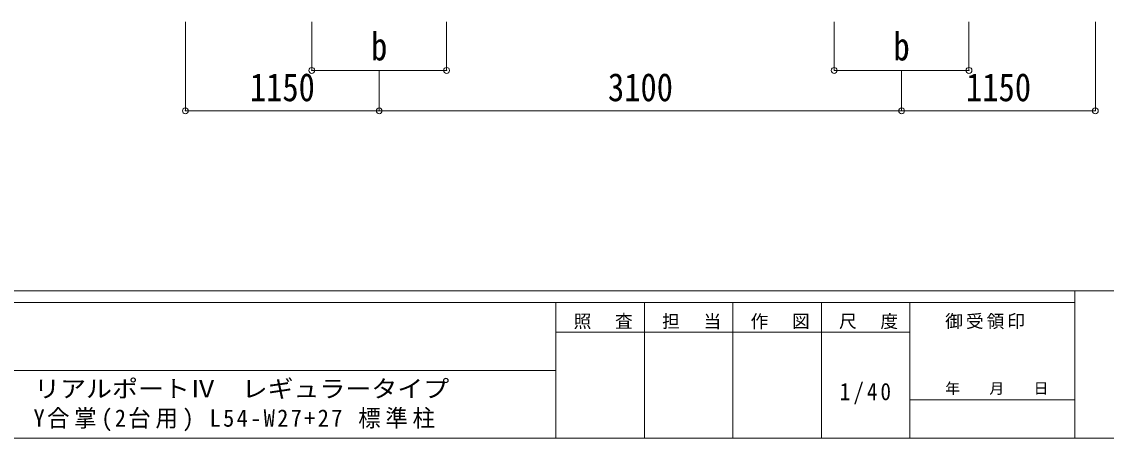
# Model space of a CAD drawing. Units: millimetres at full size. Extents: x -9783 to 9892, y -6828 to 6752.
# Drawn here: x 35 to 6472, y -6828 to -4356 of the extents above; entities that cross this region are included whole.
import ezdxf
from ezdxf.enums import TextEntityAlignment as Align

# ---------------------------------------------------------------- set-up
doc = ezdxf.new("R2010")
doc.units = ezdxf.units.MM
doc.header["$LTSCALE"] = 35
doc.header["$PDMODE"] = 32
doc.header["$PDSIZE"] = 35
doc.layers.add('0-A_寸法', color=6, linetype='Continuous', lineweight=9)
doc.layers.add('F-0_240', color=7, linetype='Continuous', lineweight=9)
doc.styles.add('ＭＳ ゴシック', font='')
doc.styles.get('ＭＳ ゴシック').set_extended_font_data('MS Gothic')

msp = doc.modelspace()

# ---------------------------------------------------------------- linework, layer by layer
at = {"layer": '0-A_寸法'}
for p, q in [((1006.89, -4884.86), (1006.89, -4355.91)), ((1756.89, -4644.88), (1756.89, -4355.91)), ((2556.89, -4644.88), (2556.89, -4355.91)), ((4856.89, -4644.88), (4856.89, -4355.91)), ((5656.89, -4644.88), (5656.89, -4355.91)), ((6406.89, -4884.86), (6406.89, -4355.91)), ((1756.89, -4644.88), (2556.89, -4644.88)), ((2156.89, -4884.86), (2156.89, -4644.88)), ((4856.89, -4644.88), (5656.89, -4644.88)), ((5256.89, -4884.86), (5256.89, -4644.88)), ((1006.89, -4884.86), (2156.89, -4884.86)), ((2156.89, -4884.86), (5256.89, -4884.86)), ((5256.89, -4884.86), (6406.89, -4884.86))]:
    msp.add_line(p, q, dxfattribs=at)
for p in [(1756.89, -4644.88), (2556.89, -4644.88), (4856.89, -4644.88), (5656.89, -4644.88), (1006.89, -4884.86), (2156.89, -4884.86), (5256.89, -4884.86), (6406.89, -4884.86)]:
    msp.add_point(p, dxfattribs=at)
at = {"layer": 'F-0_240', "color": 5}
for p, q in [((-9783.03, -5953.1), (9396.97, -5953.1)), ((6285.75, -5953.1), (6285.75, -6828.1)), ((-9783.03, -6023.1), (6285.75, -6023.1)), ((3205.75, -6023.1), (3205.75, -6828.1)), ((3730.75, -6023.1), (3730.75, -6828.1)), ((4255.75, -6023.1), (4255.75, -6828.1)), ((4780.75, -6023.1), (4780.75, -6828.1)), ((5305.75, -6023.1), (5305.75, -6828.1)), ((3205.75, -6198.1), (5305.75, -6198.1)), ((-3969.25, -6425.6), (3205.75, -6425.6)), ((5305.75, -6600.6), (6285.75, -6600.6)), ((-9783.03, -6828.1), (9396.97, -6828.1))]:
    msp.add_line(p, q, dxfattribs=at)

# ---------------------------------------------------------------- texts
at = {"layer": '0-A_寸法', "color": 7, "style": 'ＭＳ ゴシック', "width": 0.85}
for s, p in [('b', (2108.77, -4635.38)), ('b', (5208.77, -4635.38)), ('1150', (1389.39, -4877.86)), ('3100', (3514.39, -4877.86)), ('1150', (5639.39, -4877.86))]:
    msp.add_text(s, height=166.8, dxfattribs=at).set_placement(p, align=Align.BOTTOM_LEFT)
at = {"layer": 'F-0_240', "style": 'ＭＳ ゴシック', "width": 1.1}
msp.add_text('リアルポートⅣ\u3000レギュラータイプ', height=102.6, dxfattribs=at).set_placement((109.35, -6616.22), align=Align.BOTTOM_LEFT)
at = {"layer": 'F-0_240', "style": 'ＭＳ ゴシック'}
msp.add_text('年\u3000\u3000月\u3000\u3000日', height=64.15, dxfattribs=at).set_placement((5515.76, -6583.1), align=Align.BOTTOM_LEFT)
at = {"layer": 'F-0_240', "attachment_point": 7, "style": 'ＭＳ ゴシック'}
for s, insert, char_height in [('\\T1.17;照\u3000査', (3310.76, -6180.6), 76.98), ('\\T1.17;担\u3000当', (3835.76, -6180.6), 76.98), ('\\T1.17;作\u3000図', (4360.75, -6180.6), 76.98), ('\\T1.17;尺\u3000度', (4885.76, -6180.6), 76.98), ('\\T1.17;御受領印', (5515.75, -6180.6), 76.98), ('\\T1.28;\\W0.9;1/40', (4890.13, -6626.85), 102.6), ('\\T1.21;\\W0.95;Y合掌(2台用)\\~L54-W27+27\\~標準柱', (105.77, -6786.55), 102.6)]:
    msp.add_mtext(s, dxfattribs=dict(at, insert=insert, char_height=char_height))

doc.saveas('drawing.dxf')
